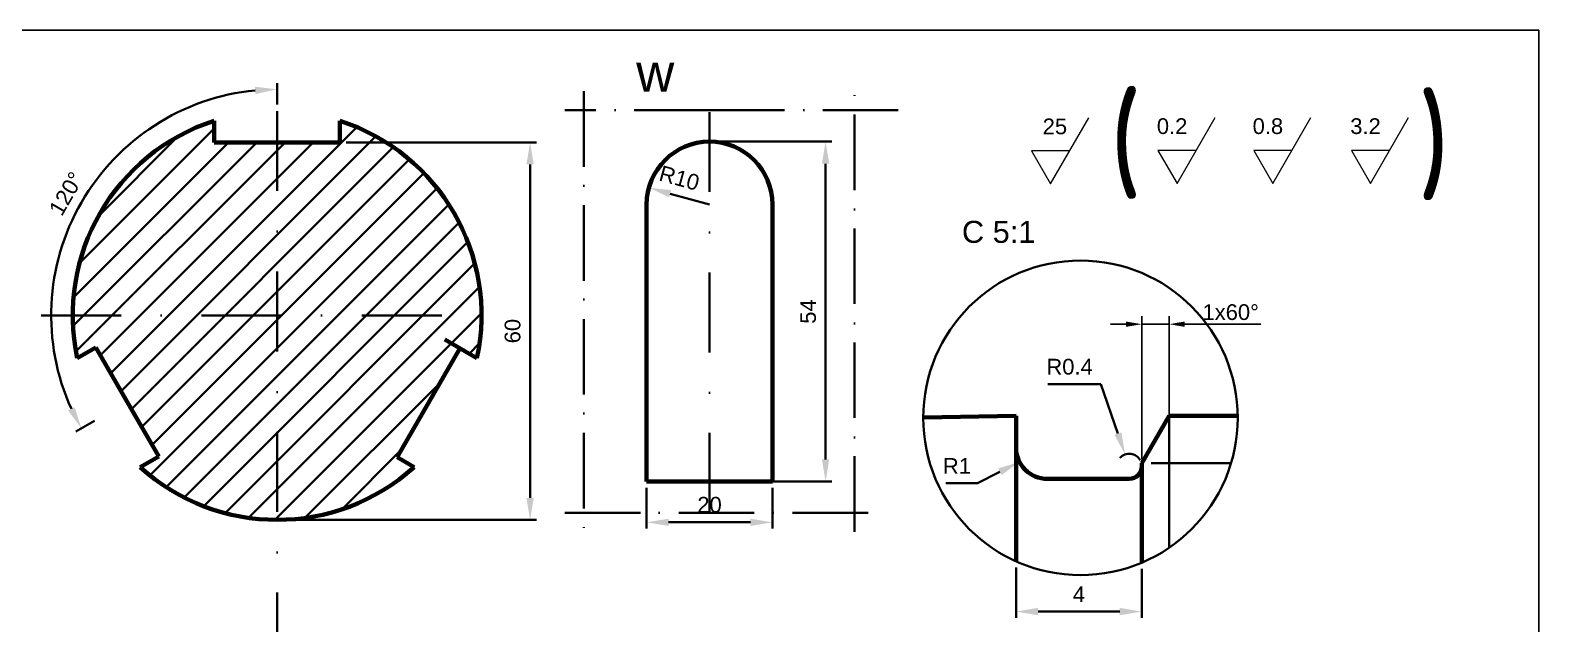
# Model space of a CAD drawing. Header units: millimetres. Extents: x 1335 to 6286, y 608 to 2939.
# Drawn here: x 3623.3 to 3863.2, y 794.4 to 888.8 of the extents above; entities that cross this region are included whole.
import ezdxf
from ezdxf.enums import TextEntityAlignment as Align

# ---------------------------------------------------------------- set-up
doc = ezdxf.new("R2010")
doc.units = ezdxf.units.MM
doc.linetypes.add('ACAD_ISO10W100', pattern=[18, 12, -3, 0, -3])
doc.linetypes.add('DASHDOT', pattern=[25.4, 12.7, -6.35, 0, -6.35])
for name, color, linetype, lineweight in [('01.1 CIĄGŁA CIENKA', 255, 'Continuous', 35), ('01.2 CIĄGŁA GRUBA', 7, 'Continuous', 70), ('04.1 DŁ. K+K CIENKA', 255, 'DASHDOT', 35), ('widok czastkowy', 7, 'ACAD_ISO10W100', 35)]:
    doc.layers.add(name, color=color, linetype=linetype, lineweight=lineweight)
doc.layers.add('Default', color=7, linetype='Continuous')
doc.styles.add('SEACAD_seiso_ttf', font='seiso.ttf')
doc.styles.get("Standard").update_dxf_attribs({"font": 'arial.ttf'})
doc.dimstyles.new('AM_ISO', dxfattribs={"dimscale": 100, "dimtxt": 3.5, "dimasz": 3.5, "dimexe": 1, "dimexo": 1, "dimgap": 1.5, "dimtad": 1, "dimdsep": 46, "dimtxsty": 'Standard', "dimcen": 0, "dimclrd": 256, "dimclre": 256, "dimclrt": 2, "dimadec": 0, "dimazin": 2, "dimtp": 0.1, "dimtm": 0.1, "dimtfac": 0.71, "dimtmove": 0, "dimatfit": 3, "dimfxl": 1, "dimlwd": -1, "dimlwe": -1, "dimarcsym": 1})
doc.dimstyles.new('AM_ISO$0', dxfattribs={"dimscale": 100, "dimtxt": 3.5, "dimasz": 3.5, "dimexe": 1, "dimexo": 1, "dimgap": 1.5, "dimtad": 1, "dimdsep": 46, "dimtxsty": 'Standard', "dimcen": 0, "dimclrd": 256, "dimclre": 256, "dimclrt": 2, "dimadec": 0, "dimazin": 2, "dimtp": 0.1, "dimtm": 0.1, "dimtfac": 0.71, "dimtmove": 0, "dimatfit": 3, "dimfxl": 1, "dimlwd": -1, "dimlwe": -1, "dimarcsym": 1})
doc.dimstyles.new('AM_ISO$4', dxfattribs={"dimscale": 100, "dimtxt": 3.5, "dimasz": 3.5, "dimexe": 1, "dimexo": 1, "dimgap": 1.5, "dimtad": 1, "dimtoh": 1, "dimdsep": 46, "dimtxsty": 'Standard', "dimcen": 0, "dimclrd": 256, "dimclre": 256, "dimclrt": 2, "dimadec": 0, "dimazin": 2, "dimtp": 0.1, "dimtm": 0.1, "dimtfac": 0.71, "dimtofl": 0, "dimtmove": 0, "dimatfit": 0, "dimfxl": 1, "dimlwd": -1, "dimlwe": -1, "dimarcsym": 1})
doc.dimstyles.new('ISO-25$0', dxfattribs={"dimtxt": 2.5, "dimasz": 2.5, "dimexe": 1.25, "dimexo": 0.625, "dimtad": 1, "dimtxsty": 'Standard', "dimcen": 2.5, "dimadec": 0, "dimazin": 0, "dimtfac": 1, "dimtmove": 0, "dimatfit": 3, "dimfxl": 1, "dimarcsym": 0})

# ---------------------------------------------------------------- blocks, each defined once
blk = doc.blocks.new('*D7')
at = {"layer": '01.1 CIĄGŁA CIENKA', "linetype": 'ByBlock', "transparency": 16777216}
for p, q in [((3777.47, 818.58), (3773.92, 816.75)), ((3773.92, 816.75), (3768.87, 816.75))]:
    blk.add_line(p, q, dxfattribs=at)
at = {"layer": '01.1 CIĄGŁA CIENKA', "transparency": 16777216}
blk.add_solid([(3777.2, 819.1), (3777.74, 818.06), (3780.59, 820.17)], dxfattribs=at)
at = {"layer": 'Defpoints', "color": 0, "transparency": 16777216}
for p in [(3785.04, 822.45), (3780.59, 820.17)]:
    blk.add_point(p, dxfattribs=at)
at = {"layer": '01.1 CIĄGŁA CIENKA', "color": 2, "transparency": 16777216, "insert": (3770.64, 819.51), "char_height": 2.5, "attachment_point": 5}
blk.add_mtext('R1', dxfattribs=at)
blk = doc.blocks.new('*D8')
at = {"layer": '01.1 CIĄGŁA CIENKA', "linetype": 'ByBlock', "transparency": 16777216}
for p, q in [((3793.52, 832.49), (3785.08, 832.49)), ((3796.23, 824.65), (3793.52, 832.49))]:
    blk.add_line(p, q, dxfattribs=at)
blk.add_arc((3798.04, 819.45), 2, 28.6479, 137.757, dxfattribs=at)
at = {"layer": '01.1 CIĄGŁA CIENKA', "transparency": 16777216}
blk.add_solid([(3796.79, 824.84), (3795.68, 824.46), (3797.38, 821.34)], dxfattribs=at)
at = {"layer": 'Defpoints', "color": 0, "transparency": 16777216}
for p in [(3797.38, 821.34), (3798.04, 819.45)]:
    blk.add_point(p, dxfattribs=at)
at = {"layer": '01.1 CIĄGŁA CIENKA', "color": 2, "transparency": 16777216, "insert": (3788.55, 835.27), "char_height": 2.5, "attachment_point": 5}
blk.add_mtext('R0.4', dxfattribs=at)
blk = doc.blocks.new('*D25')
at = {"layer": '01.1 CIĄGŁA CIENKA', "linetype": 'ByBlock', "transparency": 16777216}
for p, q in [((3780.04, 803.36), (3780.04, 795.37)), ((3800.04, 803.14), (3800.04, 795.37)), ((3783.54, 796.37), (3796.54, 796.37))]:
    blk.add_line(p, q, dxfattribs=at)
at = {"layer": '01.1 CIĄGŁA CIENKA', "transparency": 16777216}
for points in [[(3783.54, 796.95), (3783.54, 795.78), (3780.04, 796.37)], [(3796.54, 796.95), (3796.54, 795.78), (3800.04, 796.37)]]:
    blk.add_solid(points, dxfattribs=at)
at = {"layer": 'Defpoints', "color": 0, "transparency": 16777216}
for p in [(3780.04, 804.36), (3800.04, 804.14), (3800.04, 796.37)]:
    blk.add_point(p, dxfattribs=at)
at = {"layer": '01.1 CIĄGŁA CIENKA', "color": 2, "transparency": 16777216, "insert": (3790.04, 799.12), "char_height": 2.5, "attachment_point": 5}
blk.add_mtext('4', dxfattribs=at)
blk = doc.blocks.new('*D12')
at = {"layer": '01.1 CIĄGŁA CIENKA', "linetype": 'ByBlock', "transparency": 16777216}
for p, q in [((3662.54, 876.94), (3662.54, 880.37)), ((3633.52, 826.69), (3630.56, 824.98))]:
    blk.add_line(p, q, dxfattribs=at)
blk.add_arc((3662.54, 843.44), 35.93, 95.5839, 204.4161, dxfattribs=at)
at = {"layer": '01.1 CIĄGŁA CIENKA', "transparency": 16777216}
for points in [[(3659.01, 879.78), (3659.07, 878.61), (3662.54, 879.37)], [(3630.34, 828.86), (3629.3, 828.32), (3631.42, 825.48)]]:
    blk.add_solid(points, dxfattribs=at)
at = {"layer": 'Defpoints', "color": 0, "transparency": 16777216}
for p in [(3662.54, 875.94), (3639.44, 870.96), (3662.54, 872.94), (3640.89, 830.94), (3634.39, 827.19)]:
    blk.add_point(p, dxfattribs=at)
at = {"layer": '01.1 CIĄGŁA CIENKA', "color": 2, "transparency": 16777216, "insert": (3629.02, 862.79), "char_height": 3.5, "attachment_point": 5, "rotation": 60}
blk.add_mtext('{\\H0.71429x;120°}', dxfattribs=at)
blk = doc.blocks.new('*D13')
at = {"layer": '01.1 CIĄGŁA CIENKA', "linetype": 'ByBlock', "transparency": 16777216}
for p, q in [((3673.54, 870.94), (3703.77, 870.94)), ((3702.77, 867.44), (3702.77, 814.44)), ((3663.54, 810.94), (3703.77, 810.94))]:
    blk.add_line(p, q, dxfattribs=at)
at = {"layer": '01.1 CIĄGŁA CIENKA', "transparency": 16777216}
for points in [[(3702.18, 867.44), (3703.35, 867.44), (3702.77, 870.94)], [(3702.18, 814.44), (3703.35, 814.44), (3702.77, 810.94)]]:
    blk.add_solid(points, dxfattribs=at)
at = {"layer": 'Defpoints', "color": 0, "transparency": 16777216}
for p in [(3672.54, 870.94), (3662.54, 810.94), (3702.77, 810.94)]:
    blk.add_point(p, dxfattribs=at)
at = {"layer": '01.1 CIĄGŁA CIENKA', "color": 2, "transparency": 16777216, "insert": (3699.99, 840.94), "char_height": 3.5, "attachment_point": 5, "rotation": 90}
blk.add_mtext('{\\H0.71429x;60}', dxfattribs=at)
blk = doc.blocks.new('*D51')
at = {"layer": '01.1 CIĄGŁA CIENKA', "linetype": 'ByBlock', "transparency": 16777216}
for p, q in [((3732.3, 871.05), (3750.75, 871.05)), ((3749.75, 867.55), (3749.75, 820.55)), ((3732.3, 817.05), (3750.75, 817.05))]:
    blk.add_line(p, q, dxfattribs=at)
at = {"layer": '01.1 CIĄGŁA CIENKA', "transparency": 16777216}
for points in [[(3749.17, 867.55), (3750.34, 867.55), (3749.75, 871.05)], [(3749.17, 820.55), (3750.34, 820.55), (3749.75, 817.05)]]:
    blk.add_solid(points, dxfattribs=at)
at = {"layer": 'Defpoints', "color": 0, "transparency": 16777216}
for p in [(3731.3, 871.05), (3731.3, 817.05), (3749.75, 817.05)]:
    blk.add_point(p, dxfattribs=at)
at = {"layer": '01.1 CIĄGŁA CIENKA', "color": 2, "transparency": 16777216, "insert": (3746.98, 844.05), "char_height": 2.5, "attachment_point": 5, "rotation": 90}
blk.add_mtext('54', dxfattribs=at)
blk = doc.blocks.new('*D14')
at = {"layer": '01.1 CIĄGŁA CIENKA', "linetype": 'ByBlock', "transparency": 16777216}
blk.add_line((3731.3, 861.05), (3725.04, 862.78), dxfattribs=at)
at = {"layer": '01.1 CIĄGŁA CIENKA', "transparency": 16777216}
blk.add_solid([(3725.19, 863.35), (3724.88, 862.22), (3721.66, 863.72)], dxfattribs=at)
at = {"layer": 'Defpoints', "color": 0, "transparency": 16777216}
for p in [(3721.66, 863.72), (3731.3, 861.05)]:
    blk.add_point(p, dxfattribs=at)
at = {"layer": '01.1 CIĄGŁA CIENKA', "color": 2, "transparency": 16777216, "insert": (3726.5, 865.26), "char_height": 2.5, "attachment_point": 5, "rotation": 344.5661}
blk.add_mtext('R10', dxfattribs=at)
blk = doc.blocks.new('*D52')
at = {"layer": '01.1 CIĄGŁA CIENKA', "linetype": 'ByBlock', "transparency": 16777216}
for p, q in [((3721.3, 816.05), (3721.3, 809.55)), ((3741.3, 816.05), (3741.3, 809.55)), ((3724.8, 810.55), (3737.8, 810.55))]:
    blk.add_line(p, q, dxfattribs=at)
at = {"layer": '01.1 CIĄGŁA CIENKA', "transparency": 16777216}
for points in [[(3724.8, 811.13), (3724.8, 809.97), (3721.3, 810.55)], [(3737.8, 811.13), (3737.8, 809.97), (3741.3, 810.55)]]:
    blk.add_solid(points, dxfattribs=at)
at = {"layer": 'Defpoints', "color": 0, "transparency": 16777216}
for p in [(3721.3, 817.05), (3741.3, 817.05), (3741.3, 810.55)]:
    blk.add_point(p, dxfattribs=at)
at = {"layer": '01.1 CIĄGŁA CIENKA', "color": 2, "transparency": 16777216, "insert": (3731.3, 813.33), "char_height": 2.5, "attachment_point": 5}
blk.add_mtext('20', dxfattribs=at)
blk = doc.blocks.new('*D194')
at = {"layer": '01.1 CIĄGŁA CIENKA', "color": 0, "lineweight": -2, "transparency": 16777216}
for p, q in [((3797.54, 842.04), (3795.04, 842.04)), ((3800.04, 820.58), (3800.04, 843.29)), ((3800.04, 842.04), (3804.37, 842.04)), ((3804.37, 820.58), (3804.37, 843.29)), ((3806.87, 842.04), (3818.97, 842.04))]:
    blk.add_line(p, q, dxfattribs=at)
at = {"layer": '01.1 CIĄGŁA CIENKA', "color": 0, "transparency": 16777216}
for points in [[(3797.54, 842.46), (3797.54, 841.62), (3800.04, 842.04)], [(3806.87, 842.46), (3806.87, 841.62), (3804.37, 842.04)]]:
    blk.add_solid(points, dxfattribs=at)
at = {"layer": 'Defpoints', "color": 0, "transparency": 16777216}
for p in [(3804.37, 842.04), (3800.04, 819.95), (3804.37, 819.95)]:
    blk.add_point(p, dxfattribs=at)
at = {"layer": '01.1 CIĄGŁA CIENKA', "color": 0, "transparency": 16777216, "insert": (3814.17, 843.94), "char_height": 2.5, "attachment_point": 5}
blk.add_mtext('1x60%%D', dxfattribs=at)

msp = doc.modelspace()

# ---------------------------------------------------------------- hatches: boundary and pattern name
at = {"layer": '01.1 CIĄGŁA CIENKA'}
h = msp.add_hatch(dxfattribs=at)
h.set_pattern_fill('ANSI31', color=256)
h.paths.add_polyline_path([(3662.536, 843.442), (3630.036, 843.442, 0.0527629), (3630.756, 836.639), (3633.721, 838.351), (3638.721, 829.691), (3643.721, 821.031), (3640.756, 819.319, 0.1856929), (3662.536, 810.942)])
h.paths.add_polyline_path([(3691.611, 838.201), (3694.316, 836.639, 0.0527629), (3695.036, 843.442), (3662.536, 843.442), (3662.536, 810.942, 0.1856929), (3684.316, 819.319), (3681.611, 820.881), (3686.611, 829.541)])
h.paths.add_polyline_path([(3672.536, 874.365), (3672.536, 870.942), (3662.536, 870.942), (3662.536, 843.442), (3695.036, 843.442, 0.3253096)])
h.paths.add_polyline_path([(3662.536, 870.942), (3652.536, 870.942), (3652.536, 874.365, 0.3253096), (3630.036, 843.442), (3662.536, 843.442)])

# ---------------------------------------------------------------- linework, layer by layer
at = {"layer": '01.1 CIĄGŁA CIENKA', "linetype": 'Continuous', "lineweight": 20}
for p, q in [((3785.543, 864.357), (3791.605, 874.857)), ((3785.543, 864.357), (3791.605, 874.857)), ((3805.635, 864.395), (3811.697, 874.895)), ((3820.864, 864.395), (3826.926, 874.895)), ((3836.392, 864.395), (3842.454, 874.895)), ((3836.392, 864.395), (3842.454, 874.895)), ((3782.512, 869.607), (3785.543, 864.357)), ((3788.574, 869.607), (3782.512, 869.607)), ((3782.512, 869.607), (3785.543, 864.357)), ((3788.574, 869.607), (3782.512, 869.607)), ((3802.604, 869.645), (3805.635, 864.395)), ((3802.604, 869.645), (3805.635, 864.395)), ((3808.666, 869.645), (3802.604, 869.645)), ((3817.833, 869.645), (3820.864, 864.395)), ((3823.895, 869.645), (3817.833, 869.645)), ((3833.361, 869.645), (3836.392, 864.395)), ((3839.423, 869.645), (3833.361, 869.645)), ((3833.361, 869.645), (3836.392, 864.395)), ((3839.423, 869.645), (3833.361, 869.645))]:
    msp.add_line(p, q, dxfattribs=at)
at = {"layer": '01.1 CIĄGŁA CIENKA'}
msp.add_line((3804.365, 806.5), (3804.365, 827.452), dxfattribs=at)
at = {"layer": '01.1 CIĄGŁA CIENKA', "color": 136, "linetype": 'Continuous', "lineweight": 20, "true_color": 0x008080}
msp.add_lwpolyline([(3805.635, 864.395), (3805.626, 864.395)], dxfattribs=at)
at = {"layer": '01.1 CIĄGŁA CIENKA'}
msp.add_circle((3790.285, 827.158), 25, dxfattribs=at)
at = {"layer": '01.2 CIĄGŁA GRUBA'}
for p, q in [((3652.536, 870.942), (3652.536, 874.365)), ((3672.536, 870.942), (3672.536, 874.365)), ((3662.536, 870.942), (3652.536, 870.942)), ((3662.536, 870.942), (3672.536, 870.942)), ((3721.301, 817.055), (3721.301, 861.055)), ((3741.301, 817.055), (3741.301, 861.055)), ((3633.721, 838.351), (3630.756, 836.639)), ((3638.721, 829.691), (3633.721, 838.351)), ((3686.611, 829.541), (3691.611, 838.201)), ((3689.186, 839.601), (3694.316, 836.639)), ((3638.721, 829.691), (3643.721, 821.031)), ((3686.611, 829.541), (3681.611, 820.881)), ((3780.035, 827.452), (3765.285, 827.192)), ((3780.035, 827.452), (3780.035, 804.356)), ((3804.365, 827.452), (3800.035, 819.952)), ((3815.285, 827.452), (3804.365, 827.452)), ((3643.721, 821.031), (3640.756, 819.319)), ((3681.611, 820.881), (3684.316, 819.319)), ((3800.035, 819.952), (3800.035, 804.138)), ((3721.301, 817.055), (3741.301, 817.055)), ((3798.035, 817.452), (3785.035, 817.452)), ((3785.035, 817.452), (3785.035, 817.452))]:
    msp.add_line(p, q, dxfattribs=at)
for centre, radius, start, end in [((3662.536, 843.442), 32.5, 107.91987, 192.08184), ((3662.536, 843.442), 32.5, 347.91816, 72.08013), ((3731.301, 861.055), 10, 90, 180), ((3731.301, 861.055), 10, 360, 90), ((3785.035, 822.452), 5, 180, 270), ((3662.536, 843.442), 32.5, 227.9216, 312.0784), ((3798.035, 819.452), 2, 270, 360)]:
    msp.add_arc(centre, radius, start, end, dxfattribs=at)
at = {"layer": '04.1 DŁ. K+K CIENKA'}
for p, q in [((3662.536, 710.212), (3662.536, 880.942)), ((3731.301, 812.055), (3731.301, 876.055)), ((3625.036, 843.442), (3700.036, 843.442)), ((3814.224, 819.952), (3800.035, 819.952))]:
    msp.add_line(p, q, dxfattribs=at)
at = {"layer": 'Default', "color": 7, "linetype": 'Continuous'}
for p, q in [((3863.169, 888.766), (3463.169, 888.766)), ((3863.169, 611.766), (3863.169, 888.766))]:
    msp.add_line(p, q, dxfattribs=at)
at = {"layer": 'widok czastkowy'}
for p, q in [((3711.301, 879.055), (3711.301, 809.055)), ((3754.358, 809.055), (3754.358, 879.055)), ((3731.301, 876.055), (3708.301, 876.055)), ((3761.301, 876.055), (3731.301, 876.055)), ((3708.301, 812.055), (3757.358, 812.055))]:
    msp.add_line(p, q, dxfattribs=at)

# ---------------------------------------------------------------- texts
at = {"layer": '01.1 CIĄGŁA CIENKA', "color": 7, "linetype": 'Continuous', "style": 'SEACAD_seiso_ttf'}
msp.add_text('(', height=14.939, dxfattribs=at).set_placement((3794.803, 878.372), align=Align.TOP_LEFT)
at = {"layer": '01.1 CIĄGŁA CIENKA', "attachment_point": 1}
for s, width, heights, insert, char_height in [('w', 14.05013, [0], (3719.638, 884.995), 6), ('  25', 6.23728, [0], (3782.336, 874.727), 2.5), ('0.2', 6.23728, [0], (3802.428, 874.766), 2.5), ('0.8', 6.23728, [0], (3817.658, 874.766), 2.5), ('3.2', 6.23728, [0], (3833.186, 874.766), 2.5), ('C 5:1', 17.03992, [8.092], (3771.436, 858.466), 3.5)]:
    msp.add_mtext_dynamic_manual_height_columns(s, width=width, gutter_width=12.5, heights=heights, dxfattribs=dict(at, insert=insert, char_height=char_height))
at = {"layer": 'Default', "color": 7, "linetype": 'Continuous', "style": 'SEACAD_seiso_ttf'}
msp.add_text('(', height=14.939, rotation=180, dxfattribs=at).set_placement((3849.149, 863.298), align=Align.TOP_LEFT)

# ---------------------------------------------------------------- dimensions: what is measured, and where the dimension line sits
at = {"layer": '01.1 CIĄGŁA CIENKA'}
dim = msp.add_angular_dim_2l(base=(3639.443, 870.963), line1=((3640.886, 830.941), (3634.391, 827.191)), line2=((3662.536, 875.942), (3662.536, 872.942)), text='{\\H0.71429x;<>}', dimstyle='AM_ISO', override={"dimscale": 1, "dimtdec": 3}, dxfattribs=at)
dim.commit()
dim.dimension.update_dxf_attribs({"geometry": '*D12', "text_midpoint": (3629.018, 862.793)})
dim = msp.add_linear_dim(base=(3702.765, 810.942), p1=(3672.536, 870.942), p2=(3662.536, 810.942), angle=90, text='{\\H0.71429x;<>}', dimstyle='AM_ISO$0', override={"dimscale": 1, "dimtdec": 3}, dxfattribs=at)
dim.commit()
dim.dimension.update_dxf_attribs({"geometry": '*D13', "text_midpoint": (3699.989, 840.942)})
dim = msp.add_linear_dim(base=(3749.753, 817.055), p1=(3731.301, 871.055), p2=(3731.301, 817.055), angle=90, dimstyle='AM_ISO$0', override={"dimscale": 1, "dimtxt": 2.5, "dimtdec": 3}, dxfattribs=at)
dim.commit()
dim.dimension.update_dxf_attribs({"geometry": '*D51', "text_midpoint": (3746.981, 844.055)})
dim = msp.add_radius_dim(center=(3731.301, 861.055), mpoint=(3721.662, 863.716), dimstyle='AM_ISO$4', override={"dimscale": 1, "dimtxt": 2.5, "dimtdec": 3}, dxfattribs=at)
dim.commit()
dim.dimension.update_dxf_attribs({"geometry": '*D14', "text_midpoint": (3725.76, 862.585), "dimtype": 164})
dim = msp.add_linear_dim(base=(3804.365, 842.041), p1=(3800.035, 819.952), p2=(3804.365, 819.952), text='1x60%%D', dimstyle='ISO-25$0', dxfattribs=at)
dim.commit()
dim.dimension.update_dxf_attribs({"geometry": '*D194', "text_midpoint": (3814.169, 843.943)})
for center, mpoint, text, picture, middle in [((3798.035, 819.452), (3797.38, 821.342), 'R0.4', '*D8', (3788.551, 832.491)), ((3785.035, 822.452), (3780.585, 820.172), 'R1', '*D7', (3770.641, 816.755))]:
    dim = msp.add_radius_dim(center=center, mpoint=mpoint, text=text, dimstyle='AM_ISO$4', override={"dimscale": 1, "dimtxt": 2.5, "dimtdec": 3}, dxfattribs=at)
    dim.commit()
    dim.dimension.update_dxf_attribs({"geometry": picture, "text_midpoint": middle, "dimtype": 164})
dim = msp.add_linear_dim(base=(3741.301, 810.551), p1=(3721.301, 817.055), p2=(3741.301, 817.055), dimstyle='AM_ISO$0', override={"dimscale": 1, "dimtxt": 2.5, "dimtdec": 3}, dxfattribs=at)
dim.commit()
dim.dimension.update_dxf_attribs({"geometry": '*D52', "text_midpoint": (3731.301, 813.328)})
dim = msp.add_linear_dim(base=(3800.035, 796.366), p1=(3780.035, 804.356), p2=(3800.035, 804.138), text='4', dimstyle='AM_ISO$0', override={"dimscale": 1, "dimtxt": 2.5, "dimtdec": 3}, dxfattribs=at)
dim.commit()
dim.dimension.update_dxf_attribs({"geometry": '*D25', "text_midpoint": (3790.035, 799.116)})

doc.saveas('drawing.dxf')
